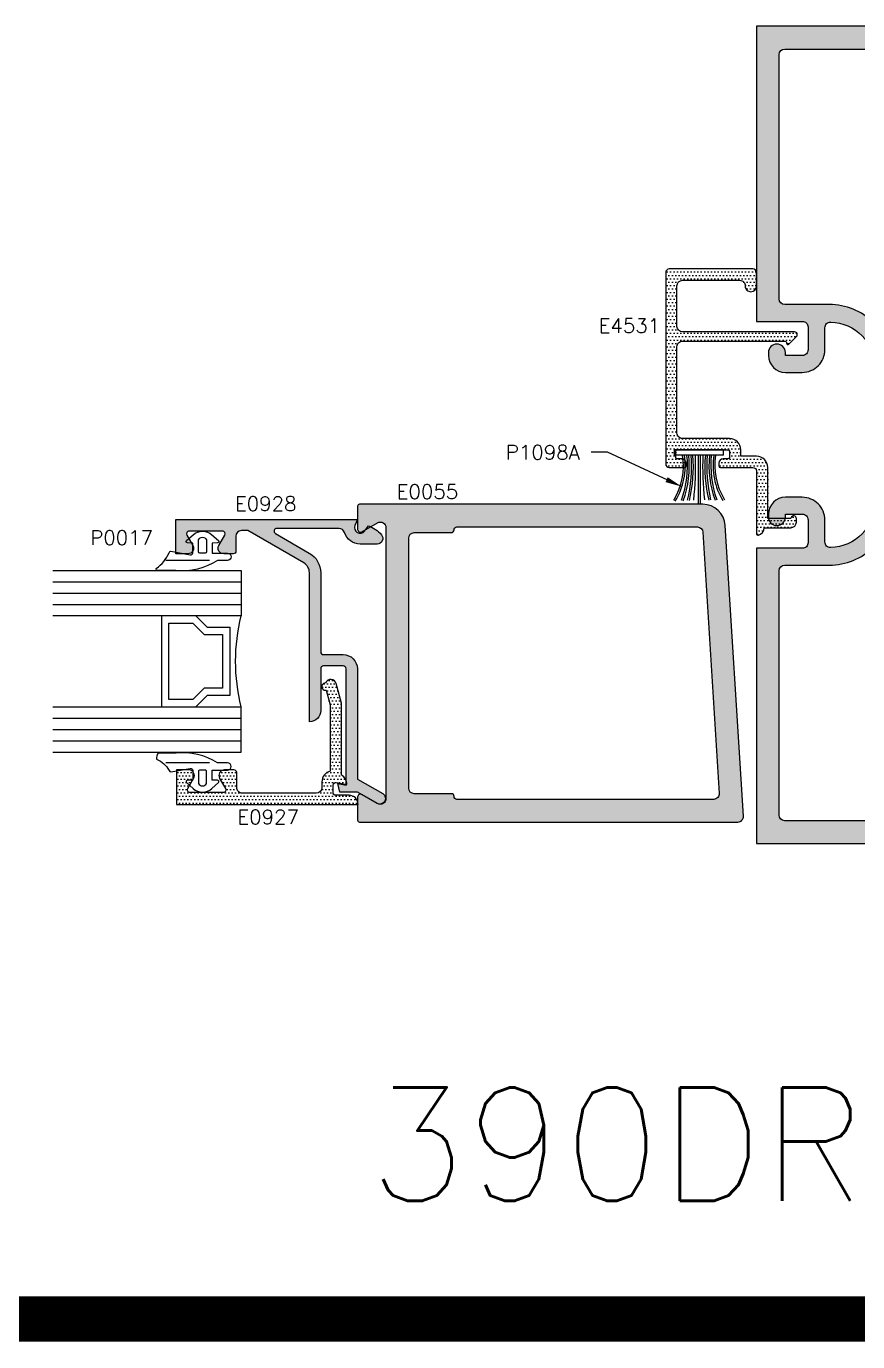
# Model space of a CAD drawing. Extents: x 0 to 139, y 0 to 39.
# Drawn here: x 58.78 to 63.36, y 26.83 to 34.08 of the extents above; entities that cross this region are included whole.
import ezdxf

# ---------------------------------------------------------------- set-up
doc = ezdxf.new("R2010")
doc.units = 0
doc.header["$MEASUREMENT"] = 0
for name, color, linetype in [('R-ANNO-TEXT', 6, 'CONTINUOUS'), ('R-DET1', 4, 'CONTINUOUS'), ('R-DET2', 2, 'CONTINUOUS'), ('R-OTLN', 1, 'CONTINUOUS'), ('R-PAT1', 5, 'CONTINUOUS'), ('TITLE', 7, 'CONTINUOUS')]:
    doc.layers.add(name, color=color, linetype=linetype)
doc.styles.get("Standard").update_dxf_attribs({"font": 'simplex'})
doc.dimstyles.new('1X', dxfattribs={"dimtxt": 0.08, "dimasz": 0.09, "dimexe": 0.0625, "dimexo": 0.0625, "dimgap": 0.0625, "dimtad": 0, "dimdec": 5, "dimzin": 4, "dimtxsty": 'STANDARD', "dimcen": 0, "dimazin": 3, "dimtfac": 1, "dimtdec": 5, "dimtofl": 0, "dimtmove": 0, "dimatfit": 3, "dimtolj": 1, "dimtzin": 0})
pattern_1 = [(0, (58.35008474568318, 26.79976420346023), (0.009375, 0.01875), [0, -0.01875])]

msp = doc.modelspace()

# ---------------------------------------------------------------- hatches: boundary and pattern name
at = {"layer": 'R-PAT1'}
h = msp.add_hatch(dxfattribs=at)
h.set_pattern_fill('DOTS', color=256, scale=0.3, style=0)
h.set_pattern_definition(pattern_1)
edge = h.paths.add_edge_path()
edge.add_arc((63.05653718490643, 32.29547692438658), 0.0308990028123432, -90.18758570756461, 0.18758570756460813, ccw=False)
edge.add_line((63.05643602211573, 32.26457808717727), (62.96243602211572, 32.26457808717727))
edge.add_line((62.96243602211574, 32.26457808717727), (62.96243602211574, 32.28107808717727))
edge.add_arc((62.91593602211573, 32.28107808717726), 0.04649999999999999, 1.094384406525081e-12, 179.9999999999989)
edge.add_line((62.86943602211574, 32.28107808717728), (62.86943602211574, 32.26457808717728))
edge.add_arc((62.96264461586574, 32.26478668092727), 0.09320882715819129, 180.1282233866516, 269.8717766133479)
edge.add_line((62.96243602211574, 32.17157808717727), (63.05543602211574, 32.17157808717727))
edge.add_arc((63.0554757904555, 32.29653831883751), 0.1249602379883277, 269.981765735228, 360.018234264772)
edge.add_line((63.18043602211574, 32.29657808717727), (63.18043602211574, 32.41769802898327))
edge.add_arc((63.21143602211573, 32.41769802898327), 0.03100000000000147, 88.4503097657223, 180.0000000000016, ccw=False)
edge.add_arc((63.20551555879528, 32.19885762385681), 0.2499204759766552, -0.018234264771592734, 88.45030976572087, ccw=False)
edge.add_line((63.45543602211573, 32.19877808717727), (63.45543602211573, 31.82757808717727))
edge.add_line((63.45543602211573, 31.82757808717727), (63.45543602211573, 31.45637808717727))
edge.add_arc((63.20551555879528, 31.45629855049773), 0.2499204759766545, -88.45030976572122, 0.01823426477119483, ccw=False)
edge.add_arc((63.21143602211573, 31.23745814537128), 0.03100000000000048, 180.0000000000016, 271.54969023427947, ccw=False)
edge.add_line((63.18043602211574, 31.23745814537126), (63.18043602211574, 31.35857808717726))
edge.add_arc((63.0554757904555, 31.35861785551704), 0.1249602379883277, 359.9817657352279, 450.0182342647721)
edge.add_line((63.05543602211574, 31.48357808717728), (62.96243602211574, 31.48357808717728))
edge.add_arc((62.96247329484301, 31.39054081444999), 0.09303728019340111, 90.02295391714429, 179.9770460828557)
edge.add_line((62.86943602211574, 31.39057808717727), (62.86943602211574, 31.37407808717727))
edge.add_arc((62.91593602211573, 31.37407808717727), 0.04649999999999999, 179.9999999999989, 360.0000000000011)
edge.add_line((62.96243602211574, 31.37407808717727), (62.96243602211574, 31.39057808717727))
edge.add_line((62.96243602211574, 31.39057808717727), (63.05643602211575, 31.39057808717727))
edge.add_arc((63.05653718490643, 31.35967924996797), 0.03089900281234232, -0.18758570756961035, 90.18758570756461, ccw=False)
edge.add_line((63.08743602211574, 31.35957808717727), (63.08743602211574, 31.23357808717727))
edge.add_arc((63.05653718490643, 31.23347692438657), 0.03089900281234232, -90.1875857075662, 0.18758570756961035, ccw=False)
edge.add_line((63.05643602211573, 31.20257808717727), (62.80343602211573, 31.20257808717727))
edge.add_line((62.80343602211575, 31.20257808717727), (62.80343602211575, 29.57757808717727))
edge.add_line((62.80343602211575, 29.57757808717727), (63.55343602211575, 29.57757808717727))
edge.add_line((63.55343602211575, 29.57757808717727), (63.55343602211575, 30.32757808717727))
edge.add_line((63.55343602211575, 30.32757808717727), (63.46043602211574, 30.32757808717727))
edge.add_line((63.46043602211574, 30.32757808717727), (63.46043602211574, 29.73357808717727))
edge.add_arc((63.42953718490644, 29.73347692438658), 0.0308990028123441, -90.18758570756961, 0.18758570756619974, ccw=False)
edge.add_line((63.42943602211574, 29.70257808717727), (62.95943602211574, 29.70257808717727))
edge.add_arc((62.95950555336574, 29.73364761842727), 0.03106960905272954, 180.1282233866494, 269.8717766133474, ccw=False)
edge.add_line((62.92843602211575, 29.73357808717728), (62.92843602211575, 31.07857808717728))
edge.add_arc((62.95950555336573, 31.07850855592727), 0.03106960905272865, 90.12822338665097, 179.8717766133506, ccw=False)
edge.add_line((62.95943602211574, 31.10957808717727), (63.20443602211574, 31.10957808717727))
edge.add_arc((63.20445402211574, 31.45356008717727), 0.3439820004709553, 269.9970018081464, 360.0029981918539)
edge.add_line((63.54843602211574, 31.45357808717728), (63.54843602211574, 31.82757808717728))
edge.add_line((63.54843602211574, 31.82757808717727), (63.54843602211574, 32.20157808717727))
edge.add_arc((63.20462459154071, 32.20176665660223), 0.3438114822871404, 359.9685751253408, 450.0314248746592)
edge.add_line((63.20443602211574, 32.54557808717728), (62.95943602211574, 32.54557808717728))
edge.add_arc((62.95950555336574, 32.57664761842727), 0.03106960905272954, 180.1282233866526, 269.8717766133474, ccw=False)
edge.add_line((62.92843602211575, 32.57657808717727), (62.92843602211575, 33.92157808717727))
edge.add_arc((62.95950555336573, 33.92150855592728), 0.03106960905272687, 90.12822338664768, 179.8717766133506, ccw=False)
edge.add_line((62.95943602211574, 33.95257808717727), (63.42943602211574, 33.95257808717727))
edge.add_arc((63.42953718490644, 33.92167924996797), 0.0308990028123441, -0.18758570756290283, 90.18758570756961, ccw=False)
edge.add_line((63.46043602211574, 33.92157808717727), (63.46043602211574, 33.32757808717727))
edge.add_line((63.46043602211574, 33.32757808717727), (63.55343602211575, 33.32757808717727))
edge.add_line((63.55343602211575, 33.32757808717727), (63.55343602211575, 34.07757808717727))
edge.add_line((63.55343602211575, 34.07757808717727), (62.80343602211575, 34.07757808717727))
edge.add_line((62.80343602211575, 34.07757808717727), (62.80343602211575, 32.45257808717727))
edge.add_line((62.80343602211575, 32.45257808717727), (63.05643602211575, 32.45257808717727))
edge.add_arc((63.05653718490643, 32.42167924996797), 0.03089900281234232, -0.18758570756631343, 90.18758570756631, ccw=False)
edge.add_line((63.08743602211574, 32.42157808717727), (63.08743602211574, 32.29557808717726))
h = msp.add_hatch(dxfattribs=at)
h.set_pattern_fill('DOTS', color=256, scale=0.3, style=0)
h.set_pattern_definition([(0, (58.37452091168265, 26.79976420346023), (0.009375, 0.01875), [0, -0.01875])])
edge = h.paths.add_edge_path()
edge.add_arc((62.60443602211573, 31.65607767717727), 0.007999999999995566, 180, 270)
edge.add_line((62.60443602211573, 31.64807767717727), (62.78343602211574, 31.64807767717727))
edge.add_arc((62.78343602211574, 31.62807767717727), 0.02000000000000313, 2.029310053330846e-11, 90.0000000000203, ccw=False)
edge.add_line((62.80343602211575, 31.62807767717727), (62.80343602211575, 31.28261537960326))
edge.add_arc((62.81143602211575, 31.28261537960325), 0.008000000000002672, 179.9999999999491, 286.8550928569553)
edge.add_arc((62.80036883020938, 31.31914470689246), 0.04616902525471358, 286.8550928569796, 356.1901018863002)
edge.add_line((62.84643582211574, 31.31607694717727), (62.99243600211574, 31.31607694717727))
edge.add_arc((62.9924357419057, 31.34707722738658), 0.03100028021040441, 270.0004809291008, 359.9997223780226)
edge.add_line((63.02343602211575, 31.34707707717727), (63.02343602211575, 31.36607808717727))
edge.add_arc((63.00843603711574, 31.36607810428456), 0.01499998500001974, 359.9999346548875, 519.6456251936014)
edge.add_arc((62.98687218811521, 31.37407808717727), 0.007999999999997136, 270, 339.6456251935986, ccw=False)
edge.add_line((62.98687218811521, 31.36607808717727), (62.86543602211574, 31.36607808717727))
edge.add_line((62.86543602211574, 31.36607808717727), (62.86543602211574, 31.64807767717727))
edge.add_arc((62.80343550998072, 31.64807746504399), 0.06200051213538468, 0.0001960361456130359, 89.99952672688634)
edge.add_line((62.80343602211575, 31.71007797717726), (62.71643602211574, 31.71007797717726))
edge.add_line((62.71643602211574, 31.71007797717726), (62.71643602211574, 31.74507777717727))
edge.add_arc((62.654435339268, 31.74507739433108), 0.06200068284892775, 0.0003537940229228164, 89.99946138148712)
edge.add_line((62.65443592211574, 31.80707807717727), (62.39643602211574, 31.80707807717727))
edge.add_arc((62.39643602211519, 31.83807807717687), 0.03099999999960801, 179.9998151741803, 270.0000000010112, ccw=False)
edge.add_line((62.36543602211574, 31.83807817717727), (62.36543602211574, 32.31307667717726))
edge.add_arc((62.39643243759984, 32.31308026168177), 0.03099641569135755, 89.9935589954282, 180.0066258299757, ccw=False)
edge.add_line((62.39643592211574, 32.34407667717727), (62.96043595211574, 32.34407667717727))
edge.add_arc((62.96043595211574, 32.33607667717727), 0.007999999999995566, 0, 90, ccw=False)
edge.add_line((62.96843595211574, 32.33607667717727), (62.96843595211574, 32.33239233598364))
edge.add_arc((62.97643595211574, 32.33239233598365), 0.008000000000002672, 180.0000000000509, 315.0001474842032)
edge.add_line((62.98209282092644, 32.3267354962954), (63.02408678561574, 32.36872967717727))
edge.add_arc((63.01358826910724, 32.37922956389142), 0.01484811334443548, 314.9962612871091, 450.0050897137274)
edge.add_line((63.01358695011574, 32.39407767717726), (62.39643592211574, 32.39407767717726))
edge.add_arc((62.39643592211574, 32.42507767717727), 0.03100000000000591, 180, 270, ccw=False)
edge.add_line((62.36543592211574, 32.42507767717727), (62.36543592211574, 32.64807767717727))
edge.add_arc((62.39643592211574, 32.64807767717727), 0.03100000000000591, 90, 180, ccw=False)
edge.add_line((62.39643592211574, 32.67907767717728), (62.71043592211574, 32.67907767717728))
edge.add_arc((62.7104250664331, 32.64805146924101), 0.03102620983539825, -1.7967394697524242, 89.97995292319172, ccw=False)
edge.add_arc((62.77243602211574, 32.64707867717728), 0.03100000000000591, 180, 270)
edge.add_arc((62.77243602211574, 32.64707867717728), 0.03100000000000591, 270, 360)
edge.add_line((62.80343602211575, 32.64707867717728), (62.80343602211575, 32.72107767717728))
edge.add_arc((62.78343602211574, 32.72107767717727), 0.02000000000000313, 2.035554996136333e-11, 90.00000000002038)
edge.add_line((62.78343602211574, 32.74107767717727), (62.32343602211574, 32.74107767717727))
edge.add_arc((62.32343602211575, 32.72107767717727), 0.02000000000000313, 90.00000000002038, 180.0000000000203)
edge.add_line((62.30343602211575, 32.72107767717726), (62.30343602211575, 31.66807767717727))
edge.add_arc((62.32343602211574, 31.66807767717727), 0.01999999999999602, 180, 270)
edge.add_line((62.32343602211574, 31.64807767717727), (62.40843592211574, 31.64807767717727))
edge.add_arc((62.40843592211574, 31.65607767717727), 0.007999999999995566, 270, 360)
edge.add_line((62.41643592211574, 31.65607767717727), (62.41643592211574, 31.67207787717727))
edge.add_arc((62.39343472709709, 31.67207738218434), 0.02300119502396993, 0.001233023139020943, 89.99702321879772)
edge.add_line((62.39343592211574, 31.69507857717727), (62.36743602211574, 31.69507857717727))
edge.add_arc((62.36743602211574, 31.70307857717727), 0.007999999999995566, 180, 270, ccw=False)
edge.add_line((62.35943602211574, 31.70307857717727), (62.35943602211574, 31.73707777717726))
edge.add_arc((62.36743602211575, 31.73707777717727), 0.008000000000002672, 90.00000000005087, 180.0000000000509, ccw=False)
edge.add_line((62.36743602211574, 31.74507777717727), (62.64643592211574, 31.74507777717727))
edge.add_arc((62.64643592211574, 31.73707777717727), 0.008000000000002672, -5.0874859880423173e-11, 89.99999999994913, ccw=False)
edge.add_line((62.65443592211574, 31.73707777717726), (62.65443592211574, 31.70307857717727))
edge.add_arc((62.64643592211574, 31.70307857717727), 0.007999999999995566, -90, 0, ccw=False)
edge.add_line((62.64643592211574, 31.69507857717727), (62.61943602211575, 31.69507857717727))
edge.add_arc((62.61943721713439, 31.67207738218433), 0.02300119502397967, 90.00297678118457, 179.9987669768344)
edge.add_line((62.59643602211574, 31.67207787717727), (62.59643602211574, 31.65607767717727))
h = msp.add_hatch(dxfattribs=at)
h.set_pattern_fill('DOTS', color=256, scale=0.3, style=0)
h.set_pattern_definition(pattern_1)
edge = h.paths.add_edge_path()
edge.add_line((62.5070799451033, 31.44507777717726), (60.61687994510331, 31.44507777717726))
edge.add_arc((60.61687994510331, 31.43507777717727), 0.01000000000000068, 89.99999999998981, 179.9999999999949)
edge.add_line((60.6068799451033, 31.43507777717727), (60.6068799451033, 31.30607777717727))
edge.add_arc((60.6218799451033, 31.30606816179265), 0.01500000308185252, 179.9632719412359, 299.999993203539)
edge.add_line((60.62937994510331, 31.29307777717727), (60.71637994510331, 31.34327777717728))
edge.add_arc((60.7318799451033, 31.31643094881906), 0.03100003536925403, 0.0865504918057809, 119.99996225793589, ccw=False)
edge.add_line((60.76287994510331, 31.31647777717727), (60.76287994510331, 29.82367777717727))
edge.add_arc((60.7318799451033, 29.82362461732596), 0.03100004558012321, -119.99995136207099, 0.09825264947210144, ccw=False)
edge.add_line((60.7163799451033, 29.79677777717727), (60.6293799451033, 29.84707777717727))
edge.add_arc((60.6218799451033, 29.83408739256188), 0.01500000308185268, 60.00000679646268, 180.0367280587607)
edge.add_line((60.6068799451033, 29.83407777717727), (60.6068799451033, 29.70507777717727))
edge.add_arc((60.61687994510331, 29.70507777717727), 0.009999999999999787, 180, 270)
edge.add_line((60.61687994510331, 29.69507777717726), (62.70087629980506, 29.69507777717726))
edge.add_arc((62.70087629980506, 29.72607777717727), 0.03100000000000014, 269.9999999999984, 363.5743488755027)
edge.add_line((62.73181599672986, 29.72801043188035), (62.63187994510331, 31.32787777717727))
edge.add_arc((62.50706401604926, 31.32001439879889), 0.1250633793928002, 3.604858403541626, 89.99270235958957)
edge = h.paths.add_edge_path(flags=16)
edge.add_line((61.1238799451033, 29.85107777717727), (60.9188799451033, 29.85107777717727))
edge.add_arc((60.9188799451033, 29.88207777717727), 0.03099999999999969, 179.9999999999983, 269.99999999999676, ccw=False)
edge.add_line((60.88787994510331, 29.88207777717727), (60.88787994510331, 31.25807777717727))
edge.add_arc((60.9188799451033, 31.25807777717726), 0.03100000000000058, 90.00000000000318, 180, ccw=False)
edge.add_line((60.9188799451033, 31.28907777717727), (61.12287994510329, 31.28907777717727))
edge.add_arc((61.12285736445814, 31.30410035782243), 0.01502259761579001, 270.0861220001173, 359.9138779998827)
edge.add_line((61.13787994510331, 31.30407777717727), (61.13787994510331, 31.30507777717727))
edge.add_arc((61.15290252574847, 31.30505519653211), 0.01502259761579001, 90.08612200011731, 179.9138779998827, ccw=False)
edge.add_line((61.15287994510331, 31.32007777717726), (62.47795670990936, 31.32007777717726))
edge.add_arc((62.47795670990935, 31.28907777717727), 0.03100000000000058, 3.5758487311148883, 90, ccw=False)
edge.add_line((62.50889635623165, 31.29101124180109), (62.59875912001654, 29.85301124180108))
edge.add_arc((62.56781947369424, 29.85107777717727), 0.03099999999999995, -89.99999999999841, 3.5758487311167073, ccw=False)
edge.add_line((62.56781947369424, 29.82007777717726), (61.15287994510331, 29.82007777717726))
edge.add_arc((61.15290154063176, 29.8351067405919), 0.01502897893022898, 178.2039479240359, 269.9176701844893, ccw=False)
edge.add_arc((61.12370205104897, 29.83684451803141), 0.01423437080477019, 354.8943970141913, 449.2839273334714)
h = msp.add_hatch(dxfattribs=at)
h.set_pattern_fill('DOTS', color=256, scale=0.3, style=0)
h.set_pattern_definition(pattern_1)
edge = h.paths.add_edge_path()
edge.add_line((60.34120573437222, 30.58655215660627), (60.34120573437222, 31.06856605660627))
edge.add_arc((60.27920436084364, 31.06856568856914), 0.06200137352967325, 0.0003401049514159735, 59.99926717604444)
edge.add_line((60.31020573437223, 31.12226005660628), (60.00198993437223, 31.30020805660627))
edge.add_line((60.00198993437223, 31.30020805660627), (59.96720563437223, 31.30020805660627))
edge.add_arc((59.96720563437223, 31.26920805660626), 0.03100000000000591, 90, 180)
edge.add_line((59.93620563437223, 31.26920805660626), (59.93620563437223, 31.18720805660627))
edge.add_arc((59.92120563437223, 31.18720805660627), 0.01500000000000057, -90, 0, ccw=False)
edge.add_line((59.92120563437223, 31.17220805660627), (59.86920562188955, 31.17220805660628))
edge.add_arc((59.86920562188954, 31.20320805660628), 0.03099999999999881, 150.0000115675899, 270.00000000001313, ccw=False)
edge.add_line((59.84235883124289, 31.21870805118611), (59.87469043588642, 31.27470805922893))
edge.add_arc((59.86170005331546, 31.28220805660628), 0.01500000000000586, 330.0000115675631, 450)
edge.add_line((59.86170005331546, 31.29720805660628), (59.67971111542921, 31.29720805660628))
edge.add_arc((59.67971111542921, 31.28220805660628), 0.01500000000000412, 90, 210.000295373231)
edge.add_line((59.66672077303689, 31.2747079896379), (59.69905265446525, 31.21870819500757))
edge.add_arc((59.67220594685443, 31.20320805660626), 0.03100000000000118, -90, 30.000295373223423, ccw=False)
edge.add_line((59.67220594685443, 31.17220805660627), (59.60520573437223, 31.17220805660627))
edge.add_line((59.60520573437223, 31.17220805660627), (59.60520573437223, 31.36220805660628))
edge.add_line((59.60520573437223, 31.36220805660628), (60.60520563437223, 31.36220805660628))
edge.add_line((60.60520563437223, 31.36220805660628), (60.59141930818105, 31.32771273941697))
edge.add_arc((60.62020563437223, 31.31620805660627), 0.03100016616342344, 158.2154895882336, 322.1879262449605)
edge.add_line((60.64469656665165, 31.29720267478309), (60.66720536647323, 31.32620822159348))
edge.add_arc((60.60520563437221, 31.16149005660628), 0.1760001155037847, 41.25002614668648, 69.37371891263399, ccw=False)
edge.add_arc((60.71427369174122, 31.25714004517739), 0.03093198857112874, -89.99997660338857, 41.25033065965039, ccw=False)
edge.add_line((60.71427370437223, 31.22620805660627), (60.62020573437215, 31.22620812562991))
edge.add_arc((60.62020563437223, 31.31620805660627), 0.0899999309764135, 196.8134408242475, 270.00006366197255, ccw=False)
edge.add_arc((60.50437824859367, 31.28120805660627), 0.03099999999999165, 16.8134408242426, 89.99999999998687)
edge.add_line((60.50437824859368, 31.31220805660627), (60.16118720007914, 31.31220805660627))
edge.add_arc((60.16118720007914, 31.29720805660627), 0.01500000000000057, 90, 239.999903994998)
edge.add_line((60.15368717831242, 31.28421768811654), (60.34070573437224, 31.17624205660627))
edge.add_arc((60.27820630150848, 31.06798920856986), 0.1249994328638541, -6.965529161107042e-05, 60.00015008631891, ccw=False)
edge.add_line((60.40320573437224, 31.06798905660628), (60.40320573437224, 30.63320815660627))
edge.add_arc((60.41920573437223, 30.63320815660627), 0.01599999999999824, 179.9999999999746, 269.9999999999745)
edge.add_line((60.41920573437223, 30.61720815660627), (60.52720573437223, 30.61720815660627))
edge.add_arc((60.52720573437223, 30.53920815660626), 0.07800000000000296, 0, 90, ccw=False)
edge.add_line((60.60520573437223, 30.53920815660626), (60.60520573437223, 29.93209524113617))
edge.add_line((60.60520573437223, 29.93209524113617), (60.74470574006288, 29.85155484332077))
edge.add_arc((60.7292057404356, 29.82470806710832), 0.03099999002334318, -120.00000985054271, 59.99999014945729, ccw=False)
edge.add_line((60.71370574080831, 29.79786129089587), (60.60520563437223, 29.86050380660626))
edge.add_line((60.60520563437223, 29.86050380660626), (60.5095314030772, 29.86050380660626))
edge.add_line((60.5095314030772, 29.86050380660626), (60.49720573437223, 29.90650385660626))
edge.add_line((60.49720573437223, 29.90650385660626), (60.54320573437222, 29.89839277423906))
edge.add_line((60.54320573437222, 29.89839277423906), (60.54320573437222, 30.53920815660626))
edge.add_arc((60.52720573437222, 30.53920815660627), 0.01599999999999824, 359.9999999999745, 449.9999999999746)
edge.add_line((60.52720573437223, 30.55520815660627), (60.41920573437223, 30.55520815660627))
edge.add_arc((60.41920573437223, 30.53920815660627), 0.01599999999999824, 90.00000000002544, 180.0000000000254)
edge.add_line((60.40320573437224, 30.53920815660626), (60.40320573437224, 30.30920815660627))
edge.add_arc((60.34120573437222, 30.30920815660627), 0.06200000000001182, -90, 0, ccw=False)
edge.add_line((60.34120573437222, 30.24720815660626), (60.34120573437222, 30.58655215660627))
h = msp.add_hatch(dxfattribs=at)
h.set_pattern_fill('DOTS', color=256, scale=0.3, style=0)
h.set_pattern_definition(pattern_1)
edge = h.paths.add_edge_path()
edge.add_line((59.67667980328186, 29.9822346155475), (59.60967980328186, 29.9822346155475))
edge.add_line((59.60967980328186, 29.9822346155475), (59.60967980328186, 29.7922346155475))
edge.add_line((59.60967980328186, 29.7922346155475), (60.60967967289668, 29.7922346155475))
edge.add_arc((60.55967967328186, 29.7922346155475), 0.04999999961481194, 0, 90.00002291831389)
edge.add_line((60.55967965328186, 29.84223461516231), (60.48667970328187, 29.8422346755475))
edge.add_arc((60.48667970328187, 29.8572346755475), 0.01500000000000057, 180, 270, ccw=False)
edge.add_line((60.47167970328186, 29.8572346755475), (60.47167970328186, 29.8977593155475))
edge.add_arc((60.48667971126981, 29.89775928573621), 0.01500000798797294, 80.00012427180951, 179.9998861293229, ccw=False)
edge.add_line((60.48928440328187, 29.91253141554751), (60.54767970328187, 29.90223471554751))
edge.add_arc((60.48439640328187, 29.9003784155475), 0.06331051973077041, 1.68018523824857, 58.28389335264385)
edge.add_line((60.51767942758997, 29.95423435488094), (60.51767979328187, 30.3492348155475))
edge.add_line((60.51767979328187, 30.3492348155475), (60.48873520328186, 30.4572575155475))
edge.add_arc((60.45879439292199, 30.44923848452618), 0.03099608013163653, 14.99359910115442, 157.366794103407)
edge.add_arc((60.42884802709989, 30.44121120146009), 0.02000027793670339, 86.1658918218122, 284.9988829159156)
edge.add_line((60.43402410328187, 30.4218923155475), (60.45567980328187, 30.34107131554751))
edge.add_line((60.45567980328187, 30.34107131554751), (60.45567980328187, 29.97553191554751))
edge.add_arc((60.47167148898002, 29.9156383059033), 0.06199176145005934, 104.9493284190677, 180.0025789815715)
edge.add_line((60.40967972759276, 29.91563551554751), (60.40967970328187, 29.8852346855475))
edge.add_arc((60.3786796862108, 29.88523467261857), 0.03100001707106784, -89.99996844841593, 2.389590537177355e-05, ccw=False)
edge.add_line((60.37867970328186, 29.8542346555475), (59.97167980328187, 29.8542346555475))
edge.add_arc((59.97167980328187, 29.8852346555475), 0.03100000000000236, 179.9999815174955, 270.00000000001313, ccw=False)
edge.add_line((59.94067980328187, 29.8852346655475), (59.94067980328187, 29.96723461554751))
edge.add_arc((59.92567980328187, 29.9672346155475), 0.01499999999999346, 2.714073328183384e-11, 90.00000000002714)
edge.add_line((59.92567980328187, 29.9822346155475), (59.87367980328186, 29.9822346155475))
edge.add_arc((59.87367980328186, 29.95123461554751), 0.0309999999999917, 90, 210.0025561106257)
edge.add_line((59.84683370728574, 29.93573341785938), (59.87916465108381, 29.87973468314625))
edge.add_arc((59.86617430328187, 29.87223462554751), 0.0150000000000015, -90, 30.00025404715211, ccw=False)
edge.add_line((59.86617430328187, 29.85723462554751), (59.68418520328187, 29.85723468074464))
edge.add_arc((59.68418520328186, 29.87223461554751), 0.01499993480286577, 149.9998121124592, 270.0000000000271, ccw=False)
edge.add_line((59.67119490328186, 29.8797346255475), (59.70342870328186, 29.9355663155475))
edge.add_arc((59.67667980328186, 29.9512346155475), 0.03099998832419135, 329.6401507379842, 450)
edge.add_arc((59.67667980328186, 29.98223460970959), 5.837904382133274e-09, 90, 270, ccw=False)

# ---------------------------------------------------------------- linework, layer by layer
at = {"layer": 'R-DET1'}
for points in [[(63.55343602211575, 34.07757808717727), (62.80343602211575, 34.07757808717727), (62.80343602211575, 32.45257808717727), (63.05643602211573, 32.45257808717727, -0.4161327233037145), (63.08743602211574, 32.42157808717727), (63.08743602211574, 32.29557808717728, -0.4161327233037017), (63.05643602211573, 32.26457808717727), (62.96243602211574, 32.26457808717727), (62.96243602211574, 32.28107808717728, 0.9999999999999808), (62.86943602211574, 32.28107808717728), (62.86943602211574, 32.26457808717727, 0.4129032258064361), (62.96243602211574, 32.17157808717727), (63.05543602211574, 32.17157808717727, 0.4144000000000022), (63.18043602211574, 32.29657808717727), (63.18043602211574, 32.41769802898327, -0.4221578746914912), (63.21227438299594, 32.44868669063612, -0.4064063276923477), (63.45543602211573, 32.19877808717727)], [(63.54843602211574, 32.20157808717727, 0.4145348837209269), (63.20443602211574, 32.54557808717728), (62.95943602211574, 32.54557808717728, -0.4129032258064332), (62.92843602211575, 32.57657808717727), (62.92843602211575, 33.92157808717727, -0.4129032258064709), (62.95943602211574, 33.95257808717727), (63.42943602211574, 33.95257808717727, -0.4161327233037102)], [(63.45543602211573, 31.45637808717727, -0.4064063276923466), (63.21227438299594, 31.20646948371842, -0.4221578746914908), (63.18043602211574, 31.23745814537126), (63.18043602211574, 31.35857808717728, 0.4144000000000022), (63.05543602211574, 31.48357808717728), (62.96243602211574, 31.48357808717728, 0.413978903239407), (62.86943602211574, 31.39057808717727), (62.86943602211574, 31.37407808717727, 1.000000000000019), (62.96243602211574, 31.37407808717727), (62.96243602211574, 31.39057808717727), (63.05643602211573, 31.39057808717727, -0.4161327233037229), (63.08743602211574, 31.35957808717727), (63.08743602211574, 31.23357808717728, -0.4161327233037229), (63.05643602211573, 31.20257808717727), (62.80343602211575, 31.20257808717727), (62.80343602211575, 29.57757808717727), (63.55343602211575, 29.57757808717727)], [(63.42943602211574, 29.70257808717727), (62.95943602211574, 29.70257808717727, -0.4129032258064418), (62.92843602211575, 29.73357808717728), (62.92843602211575, 31.07857808717728, -0.4129032258064499), (62.95943602211574, 31.10957808717727), (63.20443602211574, 31.10957808717727, 0.4142442159251516), (63.54843602211574, 31.45357808717728)]]:
    msp.add_lwpolyline(points, format="xyb", dxfattribs=at)
for points in [[(62.59643602211574, 31.65607767717727, 0.414213562373095), (62.60443602211573, 31.64807767717727), (62.78343602211574, 31.64807767717727, -0.414213562373095), (62.80343602211575, 31.62807767717727), (62.80343602211575, 31.28261537960326, 0.5032488353033644), (62.81375563951913, 31.27495905051536, 0.3121116704504286), (62.84643582211574, 31.31607694717727), (62.99243600211574, 31.31607694717727, 0.4142096847024618), (63.02343602211575, 31.34707707717727), (63.02343602211575, 31.36607808717727, 0.8364685785934068), (62.99437266222439, 31.37129548261724, -0.3135996460870694), (62.98687218811521, 31.36607808717727), (62.86543602211574, 31.36607808717727), (62.86543602211574, 31.64807767717727, 0.4142101409010818), (62.80343602211575, 31.71007797717726), (62.71643602211574, 31.71007797717726), (62.71643602211574, 31.74507777717727, 0.4142090004112708), (62.65443592211574, 31.80707807717727), (62.39643602211574, 31.80707807717727, -0.4142145071991075), (62.36543602211574, 31.83807817717727), (62.36543602211574, 32.31307667717726, -0.4142803609689801), (62.39643592211574, 32.34407667717727), (62.96043595211574, 32.34407667717727, -0.414213562373095), (62.96843595211574, 32.33607667717727), (62.96843595211574, 32.33239233598364, 0.6681795687489501), (62.98209282092644, 32.3267354962954), (63.02408678561574, 32.36872967717727, 0.6682343589451617), (63.01358695011574, 32.39407767717726), (62.39643592211574, 32.39407767717726, -0.414213562373095), (62.36543592211574, 32.42507767717727), (62.36543592211574, 32.64807767717727, -0.4142135623730992), (62.39643592211574, 32.67907767717728), (62.71043592211574, 32.67907767717728, -0.4233253683336736), (62.74143602211574, 32.64707867717728, 0.4142135623730991), (62.77243602211574, 32.61607867717727, 0.414213562373095), (62.80343602211575, 32.64707867717728), (62.80343602211575, 32.72107767717728, 0.414213562373095), (62.78343602211574, 32.74107767717727), (62.32343602211574, 32.74107767717727, 0.414213562373082), (62.30343602211575, 32.72107767717726), (62.30343602211575, 31.66807767717727, 0.4142135623730853), (62.32343602211574, 31.64807767717727), (62.40843592211574, 31.64807767717727, 0.414213562373095), (62.41643592211574, 31.65607767717727), (62.41643592211574, 31.67207787717727, 0.4141920422231903), (62.39343592211574, 31.69507857717727), (62.36743602211574, 31.69507857717727, -0.414213562373095), (62.35943602211574, 31.70307857717727), (62.35943602211574, 31.73707777717726, -0.4142135623730948), (62.36743602211574, 31.74507777717727), (62.64643592211574, 31.74507777717727, -0.414213562373095), (62.65443592211574, 31.73707777717726), (62.65443592211574, 31.70307857717727, -0.4142135623730932), (62.64643592211574, 31.69507857717727), (62.61943602211575, 31.69507857717727, 0.4141920422231391), (62.59643602211574, 31.67207787717727)], [(59.67667980328186, 29.9822346155475), (59.60967980328186, 29.9822346155475), (59.60967980328186, 29.7922346155475), (60.60967967289668, 29.7922346155475, 0.4142136795303875), (60.55967965328186, 29.84223461516231), (60.48667970328187, 29.8422346755475, -0.414213562373095), (60.47167970328186, 29.8572346755475), (60.47167970328186, 29.8977593155475, -0.4663063931197173), (60.48928440328187, 29.91253141554751), (60.54767970328187, 29.90223471554751, 0.2521277736724621), (60.51767942758997, 29.95423435488094), (60.51767979328187, 30.3492348155475), (60.48873520328186, 30.4572575155475, 0.7157527911224081), (60.43018540328187, 30.46116671554751, 1.179503686689975), (60.43402410328187, 30.4218923155475), (60.45567980328187, 30.34107131554751), (60.45567980328187, 29.97553191554751, 0.3397134021535914), (60.40967972759276, 29.91563551554751), (60.40967970328187, 29.8852346855475, -0.4142135232376429), (60.37867970328186, 29.8542346555475), (59.97167980328187, 29.8542346555475, -0.4142136568547816), (59.94067980328187, 29.8852346655475), (59.94067980328187, 29.96723461554751, 0.414213562373095), (59.92567980328187, 29.9822346155475), (59.87367980328186, 29.9822346155475, 0.5773651401341753), (59.84683370728574, 29.93573341785938), (59.87916465108381, 29.87973468314625, -0.5773517471770181), (59.86617430328187, 29.85723462554751), (59.68418520328187, 29.85723468074464, -0.5773513622757223), (59.67119490328186, 29.8797346255475), (59.70342870328186, 29.9355663155475, 0.5794456885954623), (59.67667980328186, 29.98223460387169, -1.000000000000002)]]:
    msp.add_lwpolyline(points, format="xyb", close=True, dxfattribs=at)
at = {"layer": 'R-DET1', "linetype": 'CONTINUOUS'}
msp.add_lwpolyline([(60.34120573437222, 30.58655215660627), (60.34120573437222, 31.06856605660627, 0.2679441747827628), (60.31020573437223, 31.12226005660628), (60.00198993437223, 31.30020805660627), (59.96720563437223, 31.30020805660627, 0.414213562373095), (59.93620563437223, 31.26920805660626), (59.93620563437223, 31.18720805660627, -0.4142135623731122), (59.92120563437223, 31.17220805660627), (59.86920562188955, 31.17220805660628, -0.5773502018922027), (59.84235883124289, 31.21870805118611), (59.87469043588642, 31.27470805922893, 0.5773502018922106), (59.86170005331546, 31.29720805660628), (59.67971111542921, 31.29720805660628, 0.5773519876026599), (59.66672077303689, 31.2747079896379), (59.69905265446525, 31.21870819500757, -0.5773519876026744), (59.67220594685443, 31.17220805660627), (59.60520573437223, 31.17220805660627), (59.60520573437223, 31.36220805660628), (60.60520563437223, 31.36220805660628), (60.59141930818105, 31.32771273941697, 0.8690756106374549), (60.64469656665165, 31.29720267478309), (60.66720536647323, 31.32620822159348, -0.1233324454869151), (60.73752947437222, 31.27753505660627, -0.6447667400829383), (60.71427370437223, 31.22620805660627), (60.62020573437215, 31.22620812562991, -0.3306536283672185), (60.53405305030769, 31.29017500387016, 0.330653320219514), (60.50437824859368, 31.31220805660627), (60.16118720007914, 31.31220805660627, 0.7673263224333275), (60.15368717831242, 31.28421768811654), (60.34070573437224, 31.17624205660627, -0.2679502200740389), (60.40320573437224, 31.06798905660628), (60.40320573437224, 30.63320815660627, 0.414213562373095), (60.41920573437223, 30.61720815660627), (60.52720573437223, 30.61720815660627, -0.4142135623730961), (60.60520573437223, 30.53920815660626), (60.60520573437223, 29.93209524113617), (60.74470574006288, 29.85155484332077, -0.9999999999999999), (60.71370574080831, 29.79786129089587), (60.60520563437223, 29.86050380660626), (60.5095314030772, 29.86050380660626), (60.49720573437223, 29.90650385660626), (60.54320573437222, 29.89839277423906), (60.54320573437222, 30.53920815660626, 0.414213562373095), (60.52720573437223, 30.55520815660627), (60.41920573437223, 30.55520815660627, 0.414213562373095), (60.40320573437224, 30.53920815660626), (60.40320573437224, 30.30920815660627, -0.414213562373095), (60.34120573437222, 30.24720815660626)], format="xyb", close=True, dxfattribs=at)
at = {"layer": 'R-DET2'}
for p, q in [((62.62199975611627, 31.74507777717727), (62.35199975611627, 31.74507777717727)), ((62.35199975611627, 31.71507777717727), (62.35199975611627, 31.74507777717727)), ((62.62199975611627, 31.71507777717727), (62.62199975611627, 31.74507777717727)), ((62.62199975611627, 31.71507777717727), (62.35199975611627, 31.71507777717727)), ((62.48258364590362, 31.71507777717727), (62.48258364590362, 31.44507777717726)), ((62.49258364590362, 31.71507777717727), (62.49258364590362, 31.44507777717726))]:
    msp.add_line(p, q, dxfattribs=at)
for points in [[(59.60565995332884, 31.07998236365057), (59.50755138144625, 31.07998236365057, -0.477037012448265), (59.4977703221564, 31.09206344009523, 0.1406653100870492), (59.56811191206523, 31.17840911504558, -0.3788088368526451), (59.57876452878256, 31.18628998558185), (59.68408116395456, 31.1670759739236, 0.3462419148266733), (59.69995272138205, 31.17703792090452), (59.69995272138205, 31.23112483589384), (59.66975547544006, 31.23223570097176, -0.6086559015379466), (59.66435210848134, 31.24538044186106), (59.70090474708095, 31.27769111270878, -0.3786170875212405), (59.80400069568311, 31.27769111270878), (59.84055333428273, 31.24538044186106, -0.6086559015379387), (59.83514996732403, 31.23223570097176), (59.80495272138204, 31.23112483589384), (59.80495272138204, 31.17612483589383), (59.88995272138204, 31.17612483589383, -0.9999999999999999), (59.88995272138204, 31.13612483589384), (59.83491321411439, 31.13612483589384, -0.1709008816327118)], [(59.75995272138205, 31.2621722109904, -0.341998713119647), (59.77495272138204, 31.24280729425935), (59.77495272138204, 31.18412483589384, -0.414213562373095), (59.76695272138204, 31.17612483589383), (59.73795272138203, 31.17612483589383, -0.4142135623730958), (59.72995272138205, 31.18412483589384), (59.72995272138205, 31.24280729425935, -0.341998713119647), (59.74495272138203, 31.2621722109904, -0.1270166537925822)], [(59.60653669610959, 30.07364304310276), (59.50842812422704, 30.07364295589515, 0.217940884498496), (59.49920584504939, 30.04089299689271, -0.1690634905219287), (59.56811209078118, 29.97893746746929, 0.3788088368526451), (59.57876471450372, 29.97105660640203), (59.68408133259656, 29.99027071167502, -0.3462419148266733), (59.69995289887909, 29.98030877880215), (59.69995294695634, 29.92622186381287), (59.66975570200181, 29.92511097189296, 0.6086559015379466), (59.66435234672731, 29.91196622620068), (59.70090501404749, 29.8796555878442, 0.3786170875212405), (59.80400096264962, 29.87965567948501), (59.84055357252863, 29.91196638282393, 0.6086559015379387), (59.83515019388571, 29.92511111891025), (59.80495294695631, 29.92622195714618), (59.80495289806743, 29.98122195714616), (59.88995289806739, 29.98122203270169, 0.9999999999999999), (59.88995286251185, 30.02122203270169), (59.83491335524421, 30.02122198377769, 0.1721494571227325)], [(59.75995297455398, 29.89517454204965, 0.341998713119647), (59.77495295734072, 29.91453947211401), (59.77495290517855, 29.97322193047951, 0.414213562373095), (59.76695289806744, 29.98122192336839), (59.73795289806746, 29.98122189759063, 0.4142135623730958), (59.72995290517856, 29.97322189047951), (59.72995295734073, 29.91453943211401, 0.341998713119647), (59.74495297455398, 29.89517452871632, 0.1270166537925822)]]:
    msp.add_lwpolyline(points, format="xyb", close=True, dxfattribs=at)
at = {"layer": 'R-DET2', "color": 2}
for points in [[(58.92861869046187, 31.08033764536187), (59.96557754257755, 31.08033764536194), (59.96557754257755, 30.83033764536194), (58.92861869046187, 30.83033764536187)], [(58.92861869046187, 31.01783764536187), (59.96557754257755, 31.01783764536194)], [(58.92861869046187, 30.95533764536187), (59.96557754257755, 30.95533764536194)], [(58.92861869046187, 30.89283764536187), (59.96557754257755, 30.89283764536194)], [(59.52757754257755, 30.33033764536194), (59.52757754257755, 30.83033764536194)], [(59.71557754257755, 30.83033764536194), (59.77757754257755, 30.76833764536192), (59.90257754257755, 30.76833764536192), (59.90257754257755, 30.39233764536195), (59.77757754257755, 30.39233764536195), (59.71557754257755, 30.33033764536194)], [(58.92861869046187, 30.08033764536187), (59.96557754257755, 30.08033764536194), (59.96557754257755, 30.33033764536194)], [(58.92861869046187, 30.26783764536187), (59.96557754257755, 30.26783764536194)], [(58.92861869046187, 30.20533764536187), (59.96557754257755, 30.20533764536194)], [(58.92861869046187, 30.14283764536187), (59.96557754257755, 30.14283764536194)]]:
    msp.add_lwpolyline(points, dxfattribs=at)
at = {"layer": 'R-DET2'}
for points in [[(59.79076293080324, 31.13612483589384), (59.55098689314708, 31.13637244792758)], [(59.7907630719331, 30.021221944533), (59.55098703449711, 30.02097411936505)]]:
    msp.add_lwpolyline(points, dxfattribs=at)
at = {"layer": 'R-DET2', "color": 2}
msp.add_lwpolyline([(58.92861869046187, 30.33033764536187), (59.96557754257761, 30.33033764536194, -0.1233101835078811), (59.96557754257761, 30.83033764536194)], format="xyb", dxfattribs=at)
msp.add_lwpolyline([(59.69900900008264, 30.79033764536192), (59.76100900008264, 30.72833764536193), (59.86257754257754, 30.72833764536193), (59.86257754257754, 30.43233764536194), (59.76100900008264, 30.43233764536194), (59.69900900008264, 30.37033764536193), (59.56757754257754, 30.37033764536193), (59.56757754257754, 30.79033764536192)], close=True, dxfattribs=at)
at = {"layer": 'R-DET2'}
for centre, radius, start, end in [((62.03125584125851, 31.6586267910794), 0.36992332236092, 328.8788908285342, 8.777738236161733), ((62.03123107505264, 31.65863380140779), 0.3799480822492712, 328.8744241326929, 8.543316202444524), ((61.85296992374307, 31.65748185925516), 0.5703633354078269, 340.536411449324, 5.795669457724864), ((61.85294180977363, 31.65748676151483), 0.5803914489932034, 340.5345630792824, 5.694710379037729), ((61.65626078936459, 31.65146434716149), 0.7896474588577078, 346.52294994493, 4.620713829072185), ((61.65622822662665, 31.6514682533662), 0.7996800219156621, 346.5220453089985, 4.56233924146969), ((60.84942520320551, 31.64837042518273), 1.618715771819424, 353.5821363906654, 2.361830555220744), ((64.08543518341588, 31.6491446057447), 1.578408836473917, 177.6059485723578, 186.4993689267627), ((63.29938204226183, 31.65219027952124), 0.7801227140879411, 175.3762375444518, 193.6456307899678), ((63.29943393084545, 31.65219634852595), 0.7701746031098835, 175.3168342894741, 193.6470716763153), ((63.1082911021108, 31.6581279097999), 0.5664562067768244, 174.2298997752975, 199.7036916860469), ((63.10833613950362, 31.65813552763574), 0.556501243290052, 174.1271099967892, 199.7066349916622), ((62.93526514379492, 31.65924590616719), 0.371273507850182, 171.3510885735491, 211.4910666674492), ((62.93530497311519, 31.65925680447197), 0.361313325534399, 171.1125116964954, 211.4981744691877)]:
    msp.add_arc(centre, radius, start, end, dxfattribs=at)
at = {"layer": 'R-OTLN'}
for points in [[(62.5070799451033, 31.44507777717726), (60.61687994510331, 31.44507777717726, 0.414213562373095), (60.6068799451033, 31.43507777717727), (60.6068799451033, 31.30607777717726, 0.5775639246003069), (60.62937994510331, 31.29307777717727), (60.7163799451033, 31.34327777717726, -0.576846629099897), (60.76287994510331, 31.31647777717727), (60.76287994510331, 29.82367777717727, -0.5779217383816442), (60.7163799451033, 29.79677777717727), (60.62937994510331, 29.84707777717726, 0.5775639246002477), (60.6068799451033, 29.83407777717727), (60.6068799451033, 29.70507777717727, 0.414213562373095), (60.61687994510331, 29.69507777717726), (62.70087629980506, 29.69507777717726, 0.4326057653166043), (62.73181599672986, 29.72801043188035), (62.63187994510331, 31.32787777717726, 0.3958666547244254), (62.5070799451033, 31.44507777717726)], [(61.1238799451033, 29.85107777717727), (60.9188799451033, 29.85107777717727, -0.414213562373095), (60.88787994510331, 29.88207777717727), (60.88787994510331, 31.25807777717726, -0.4142135623730867), (60.9188799451033, 31.28907777717727), (61.12287994510331, 31.28907777717727, 0.4133333333333348), (61.13787994510331, 31.30407777717727), (61.13787994510331, 31.30507777717727, -0.4133333333333176), (61.15287994510331, 31.32007777717726), (62.47795670990935, 31.32007777717727, -0.3960499129037737), (62.50889635623165, 31.29101124180109), (62.59875912001654, 29.85301124180108, -0.4326135344545206), (62.56781947369424, 29.82007777717726), (61.15287994510331, 29.82007777717726, -0.423001408951257), (61.13787994510331, 29.83557777717726, 0.4368348564874441)]]:
    msp.add_lwpolyline(points, format="xyb", close=True, dxfattribs=at)
at = {"layer": 'TITLE', "const_width": 0.25}
msp.add_lwpolyline([(0, 26.95806176767113), (138.6580004981786, 26.95806176767113)], dxfattribs=at)

# ---------------------------------------------------------------- texts
at = {"layer": 'R-ANNO-TEXT', "char_height": 0.08}
for s, insert, attachment_point in [('\\A1;E4531', (62.27314688229943, 32.38905185213065), 9), ('\\A1;P1098A', (61.83092256737818, 31.73129998719257), 6), ('\\A1;E0055', (61.1608255468314, 31.47488764239193), 9), ('\\A1;E0928', (60.27011303196882, 31.40815513195949), 9), ('\\A1;P0017', (59.13387221277613, 31.2612614335101), 4), ('\\A1;E0927', (60.28356982291209, 29.68277923744208), 9)]:
    msp.add_mtext(s, dxfattribs=dict(at, insert=insert, attachment_point=attachment_point))
at = {"layer": 'TITLE'}
msp.add_text('390DRVS4', height=0.625, dxfattribs=at).set_placement((60.66790970528734, 27.60858970399252))

# ---------------------------------------------------------------- leaders
at = {"layer": 'R-ANNO-TEXT', "annotation_type": 0, "has_hookline": 1, "hookline_direction": 1, "text_width": 0.4304761904761905}
msp.add_leader([(62.38999094066639, 31.54305514312946), (61.98342256737818, 31.73129998719257), (61.89342256737818, 31.73129998719257)], dimstyle='1X', dxfattribs=at)

doc.saveas('drawing.dxf')
